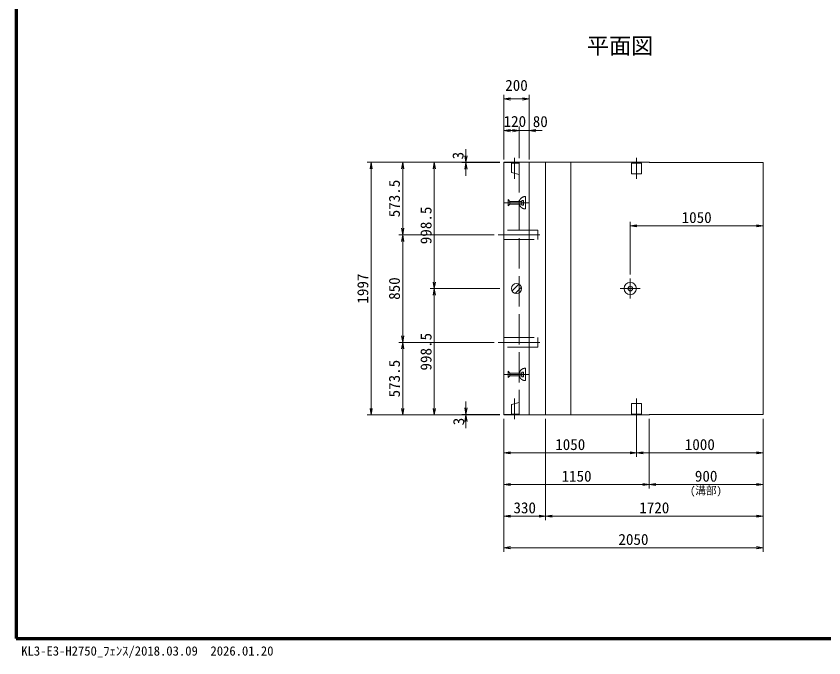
# Model space of a CAD drawing. Units: millimetres at full size, sheet at 1:40. Extents: x 141688 to 157488, y 10657 to 21690.
# Drawn here: x 141688 to 148076, y 10657 to 15728 of the extents above; entities that cross this region are included whole.
import ezdxf
from ezdxf.enums import TextEntityAlignment as Align

# ---------------------------------------------------------------- set-up
doc = ezdxf.new("R2010")
doc.units = ezdxf.units.MM
doc.header["$LTSCALE"] = 40
doc.linetypes.add('CHAIN', pattern=[18.5, 12, -1.5, 3.5, -1.5])
doc.linetypes.add('DASHED', pattern=[7.5, 6, -1.5])
for name, color, linetype, lineweight in [('01図枠', 1, 'Continuous', 70), ('中心', 6, 'CHAIN', 9), ('外形線', 7, 'Continuous', 13), ('寸法', 2, 'Continuous', 9), ('細線', 4, 'Continuous', 9), ('連結部', 4, 'Continuous', 13)]:
    doc.layers.add(name, color=color, linetype=linetype, lineweight=lineweight)
doc.layers.add('文字', color=7, linetype='Continuous')
doc.styles.add('ＭＳ ゴシック', font='')
doc.styles.add('ＭＳ Ｐゴシック', font='')
doc.styles.get('ＭＳ ゴシック').set_extended_font_data('MS Gothic')
doc.styles.get('ＭＳ Ｐゴシック').set_extended_font_data('MS PGothic')

# ---------------------------------------------------------------- blocks, each defined once
blk = doc.blocks.new('open_arrow')
at = {"color": 0, "linetype": 'Continuous', "lineweight": -2}
blk.add_lwpolyline([(7.5, 1.25), (0, 0), (7.5, -1.25)], dxfattribs=at)

msp = doc.modelspace()

# ---------------------------------------------------------------- hatches: boundary and pattern name
at = {"layer": '細線'}
h = msp.add_hatch(dxfattribs=at)
h.set_pattern_fill('USER', color=256, style=0, pattern_type=2)
h.set_pattern_definition([(45, (33854.14, -448.52), (-22.45064, 22.45064), [])])
h.paths.add_polyline_path([(145605.17, 13575.23, -1), (145685.17, 13575.23, -1)])

# ---------------------------------------------------------------- linework, layer by layer
at = {"layer": '01図枠'}
msp.add_lwpolyline([(141687.54, 10809.99), (157487.54, 10809.99), (157487.54, 21689.99), (141687.54, 21689.99)], close=True, dxfattribs=at)
at = {"layer": '中心'}
for p, q in [((145630.17, 14442.73), (145630.17, 14607.73)), ((146595.17, 14442.73), (146595.17, 14607.73)), ((145745.17, 14253.73), (145550.17, 14253.73)), ((145500.17, 14000.23), (145830.17, 14000.23)), ((146545.17, 13654.23), (146545.17, 13496.23)), ((146624.17, 13575.23), (146466.17, 13575.23)), ((145500.17, 13150.23), (145830.17, 13150.23)), ((145745.17, 12896.73), (145550.17, 12896.73)), ((145630.17, 12707.73), (145630.17, 12542.73)), ((146595.17, 12707.73), (146595.17, 12542.73))]:
    msp.add_line(p, q, dxfattribs=at)
at = {"layer": '外形線'}
for p, q in [((145545.17, 14573.73), (146695.17, 14573.73)), ((145545.17, 14573.73), (145545.17, 12576.73)), ((145745.17, 14573.73), (145745.17, 12576.73)), ((146698.17, 14570.73), (146695.17, 14573.73)), ((146698.17, 14570.73), (147595.17, 14570.73)), ((147595.17, 12579.73), (147595.17, 14570.73)), ((145545.17, 12576.73), (146695.17, 12576.73)), ((146695.17, 12576.73), (146698.17, 12579.73)), ((146698.17, 12579.73), (147595.17, 12579.73))]:
    msp.add_line(p, q, dxfattribs=at)
msp.add_circle((145645.17, 13575.23), 40, dxfattribs=at)
at = {"layer": '寸法'}
for p, q in [((145545.17, 14596.73), (145545.17, 15105.73)), ((145745.17, 14596.73), (145745.17, 15105.73)), ((145545.17, 15073.73), (145745.17, 15073.73)), ((145545.17, 14605.73), (145545.17, 14855.73)), ((145665.17, 14823.73), (145545.17, 14823.73)), ((145561.17, 14823.73), (145849.17, 14823.73)), ((145665.17, 14605.73), (145665.17, 14855.73)), ((145665.17, 14605.73), (145665.17, 14855.73)), ((145745.17, 14605.73), (145745.17, 14855.73)), ((145245.17, 14677.73), (145245.17, 14466.73)), ((145513.17, 14573.73), (144463.17, 14573.73)), ((144495.17, 14573.73), (144495.17, 12576.73)), ((145513.17, 14573.73), (144713.17, 14573.73)), ((144745.17, 14573.73), (144745.17, 14000.23)), ((145513.17, 14573.73), (144963.17, 14573.73)), ((144995.17, 14573.73), (144995.17, 13575.23)), ((145513.17, 14573.73), (145213.17, 14573.73)), ((145513.17, 14570.73), (145213.17, 14570.73)), ((146545.17, 13686.23), (146545.17, 14103.25)), ((147595.17, 14071.25), (146545.17, 14071.25)), ((147595.17, 13604.13), (147595.17, 14103.25)), ((145468.17, 14000.23), (144713.17, 14000.23)), ((145468.17, 14000.23), (144713.17, 14000.23)), ((144745.17, 14000.23), (144745.17, 13150.23)), ((145514.17, 13575.23), (144963.17, 13575.23)), ((145514.17, 13575.23), (144963.17, 13575.23)), ((144995.17, 13575.23), (144995.17, 12576.73)), ((145468.17, 13150.23), (144713.17, 13150.23)), ((145468.17, 13150.23), (144713.17, 13150.23)), ((144745.17, 13150.23), (144745.17, 12576.73)), ((145245.17, 12472.73), (145245.17, 12683.73)), ((145513.17, 12576.73), (144463.17, 12576.73)), ((145513.17, 12576.73), (144713.17, 12576.73)), ((145513.17, 12576.73), (144963.17, 12576.73)), ((145513.17, 12579.73), (145213.17, 12579.73)), ((145513.17, 12576.73), (145213.17, 12576.73)), ((145545.17, 12544.73), (145545.17, 11494.73)), ((145545.17, 12544.73), (145545.17, 11744.73)), ((145545.17, 12544.73), (145545.17, 11994.73)), ((145545.17, 12544.73), (145545.17, 12244.73)), ((145875.17, 12544.73), (145875.17, 11744.73)), ((145875.17, 12544.73), (145875.17, 11744.73)), ((146595.17, 12544.73), (146595.17, 12244.73)), ((146595.17, 12544.73), (146595.17, 12244.73)), ((146695.17, 12544.73), (146695.17, 11994.73)), ((146695.17, 12544.73), (146695.17, 11994.73)), ((147595.17, 12544.73), (147595.17, 11494.73)), ((147595.17, 12544.73), (147595.17, 11744.73)), ((147595.17, 12544.73), (147595.17, 12244.73)), ((147595.17, 12544.73), (147595.17, 11994.73)), ((145545.17, 12276.73), (146595.17, 12276.73)), ((147595.17, 12276.73), (146595.17, 12276.73)), ((146695.17, 12026.73), (145545.17, 12026.73)), ((147595.17, 12026.73), (146695.17, 12026.73)), ((145545.17, 11776.73), (145875.17, 11776.73)), ((145875.17, 11776.73), (147595.17, 11776.73)), ((145545.17, 11526.73), (147595.17, 11526.73))]:
    msp.add_line(p, q, dxfattribs=at)
at = {"layer": '寸法', "color": 3, "linetype": 'DASHED'}
for p, q in [((145580.17, 14228.75), (145580.17, 14278.78)), ((145580.17, 14278.78), (145591.84, 14263.78)), ((145688.17, 14263.78), (145591.84, 14263.78)), ((145591.84, 14263.78), (145591.84, 14243.75)), ((145688.17, 14235.73), (145688.17, 14271.73)), ((145688.17, 14271.73), (145700.17, 14271.73)), ((145700.17, 14271.73), (145700.17, 14235.73)), ((145715.17, 14302.78), (145715.17, 14204.68)), ((145591.84, 14243.75), (145580.17, 14228.75)), ((145688.17, 14243.75), (145591.84, 14243.75)), ((145700.17, 14235.73), (145688.17, 14235.73)), ((145580.17, 12871.75), (145580.17, 12921.78)), ((145580.17, 12921.78), (145591.84, 12906.78)), ((145688.17, 12906.78), (145591.84, 12906.78)), ((145591.84, 12906.78), (145591.84, 12886.75)), ((145688.17, 12878.73), (145688.17, 12914.73)), ((145688.17, 12914.73), (145700.17, 12914.73)), ((145700.17, 12914.73), (145700.17, 12878.73)), ((145715.17, 12945.78), (145715.17, 12847.68)), ((145591.84, 12886.75), (145580.17, 12871.75)), ((145688.17, 12886.75), (145591.84, 12886.75)), ((145700.17, 12878.73), (145688.17, 12878.73))]:
    msp.add_line(p, q, dxfattribs=at)
at = {"layer": '寸法', "color": 3}
msp.add_circle((146545.17, 13575.23), 18, dxfattribs=at)
at = {"layer": '寸法', "color": 3, "linetype": 'DASHED'}
for centre in [(145715.17, 14253.73), (145715.17, 12896.73)]:
    msp.add_arc(centre, 49.05, 90, 270, dxfattribs=at)
at = {"layer": '細線', "linetype": 'DASHED'}
for p, q in [((145545.17, 14570.73), (145665.17, 14570.73)), ((145605.17, 14567.73), (145605.17, 14491.73)), ((145605.17, 14567.73), (145665.17, 14567.73)), ((145665.17, 14573.73), (145665.17, 12576.73)), ((145665.17, 14567.73), (145665.17, 14476.73)), ((145605.17, 14491.73), (145665.17, 14476.73)), ((145605.17, 12658.73), (145665.17, 12673.73)), ((145605.17, 12582.73), (145605.17, 12658.73)), ((145665.17, 12582.73), (145665.17, 12673.73)), ((145545.17, 12579.73), (145665.17, 12579.73)), ((145605.17, 12582.73), (145665.17, 12582.73))]:
    msp.add_line(p, q, dxfattribs=at)
at = {"layer": '細線'}
for p, q in [((145875.17, 14573.73), (145875.17, 12576.73)), ((146075.17, 14573.73), (146075.17, 12576.73)), ((146635.17, 14567.73), (146555.17, 14567.73)), ((146555.17, 14482.73), (146555.17, 14567.73)), ((146635.17, 14482.73), (146635.17, 14567.73)), ((146635.17, 14482.73), (146555.17, 14482.73)), ((146635.17, 12667.73), (146555.17, 12667.73)), ((146555.17, 12667.73), (146555.17, 12582.73)), ((146635.17, 12667.73), (146635.17, 12582.73)), ((146635.17, 12582.73), (146555.17, 12582.73))]:
    msp.add_line(p, q, dxfattribs=at)
at = {"layer": '細線', "linetype": 'DASHED'}
for points in [[(145545.17, 13962.73), (145815.17, 13962.73), (145815.17, 14037.73), (145545.17, 14037.73)], [(145545.17, 13187.73), (145815.17, 13187.73), (145815.17, 13112.73), (145545.17, 13112.73)]]:
    msp.add_lwpolyline(points, close=True, dxfattribs=at)
at = {"layer": '連結部', "color": 3}
msp.add_circle((146545.17, 13575.23), 49, dxfattribs=at)

# ---------------------------------------------------------------- block references
at = {"layer": '寸法', "xscale": 6.93, "yscale": 6.93}
for p in [(145545.17, 15073.73), (145545.17, 14823.73), (145745.17, 14823.73), (146545.17, 14071.25), (145545.17, 12276.73), (146595.17, 12276.73), (145545.17, 12026.73), (146695.17, 12026.73), (145545.17, 11776.73), (145875.17, 11776.73), (145545.17, 11526.73)]:
    msp.add_blockref('open_arrow', p, dxfattribs=at)
for p, rotation in [((145745.17, 15073.73), 180), ((145665.17, 14823.73), 180), ((145665.17, 14823.73), 180), ((144495.17, 14573.73), 270), ((144745.17, 14573.73), 270), ((144995.17, 14573.73), 270), ((145245.17, 14573.73), 90), ((145245.17, 14570.73), 270), ((147595.17, 14071.25), 180), ((144745.17, 14000.23), 90), ((144745.17, 14000.23), 270), ((144995.17, 13575.23), 90), ((144995.17, 13575.23), 270), ((144745.17, 13150.23), 90), ((144745.17, 13150.23), 270), ((144495.17, 12576.73), 90), ((144745.17, 12576.73), 90), ((144995.17, 12576.73), 90), ((145245.17, 12579.73), 90), ((145245.17, 12576.73), 270), ((146595.17, 12276.73), 180), ((147595.17, 12276.73), 180), ((146695.17, 12026.73), 180), ((147595.17, 12026.73), 180), ((145875.17, 11776.73), 180), ((147595.17, 11776.73), 180), ((147595.17, 11526.73), 180)]:
    msp.add_blockref('open_arrow', p, dxfattribs=dict(at, rotation=rotation))

# ---------------------------------------------------------------- texts
at = {"layer": '寸法', "style": 'ＭＳ ゴシック'}
for s, p in [('200', (145645.17, 15181.73)), ('120', (145632.14, 14896.52)), ('80', (145833.19, 14895.54)), ('1050', (147070.17, 14137.25)), ('1050', (146070.17, 12342.73)), ('1000', (147095.17, 12342.73)), ('1150', (146120.17, 12092.73)), ('900', (147145.17, 12092.73)), ('330', (145710.17, 11842.73)), ('1720', (146735.17, 11842.73)), ('2050', (146570.17, 11592.73))]:
    msp.add_text(s, height=87.35, dxfattribs=at).set_placement(p, align=Align.MIDDLE_CENTER)
for s, p in [('3', (145182.35, 14626.17)), ('573.5', (144679.17, 14286.98)), ('998.5', (144929.17, 14074.48)), ('1997', (144429.17, 13575.23)), ('850', (144679.17, 13575.23)), ('998.5', (144929.17, 13075.98)), ('573.5', (144679.17, 12863.48)), ('3', (145187.64, 12524.28))]:
    msp.add_text(s, height=87.35, rotation=90, dxfattribs=at).set_placement(p, align=Align.MIDDLE_CENTER)
at = {"layer": '寸法', "color": 3, "style": 'ＭＳ ゴシック'}
msp.add_text('(溝部)', height=61.71, dxfattribs=at).set_placement((147017.34, 11929.15), align=Align.BOTTOM_LEFT)
at = {"layer": '文字', "style": 'ＭＳ Ｐゴシック'}
msp.add_text(' 平面図 ', height=128.7, dxfattribs=at).set_placement((146464.54, 15390.97), align=Align.BOTTOM_CENTER)
at = {"layer": '文字', "style": 'ＭＳ ゴシック'}
msp.add_text('KL3-E3-H2750_ﾌｪﾝｽ/2018.03.09  2026.01.20', height=73.31, dxfattribs=at).set_placement((141727.74, 10652.54), align=Align.BOTTOM_LEFT)

doc.saveas('drawing.dxf')
